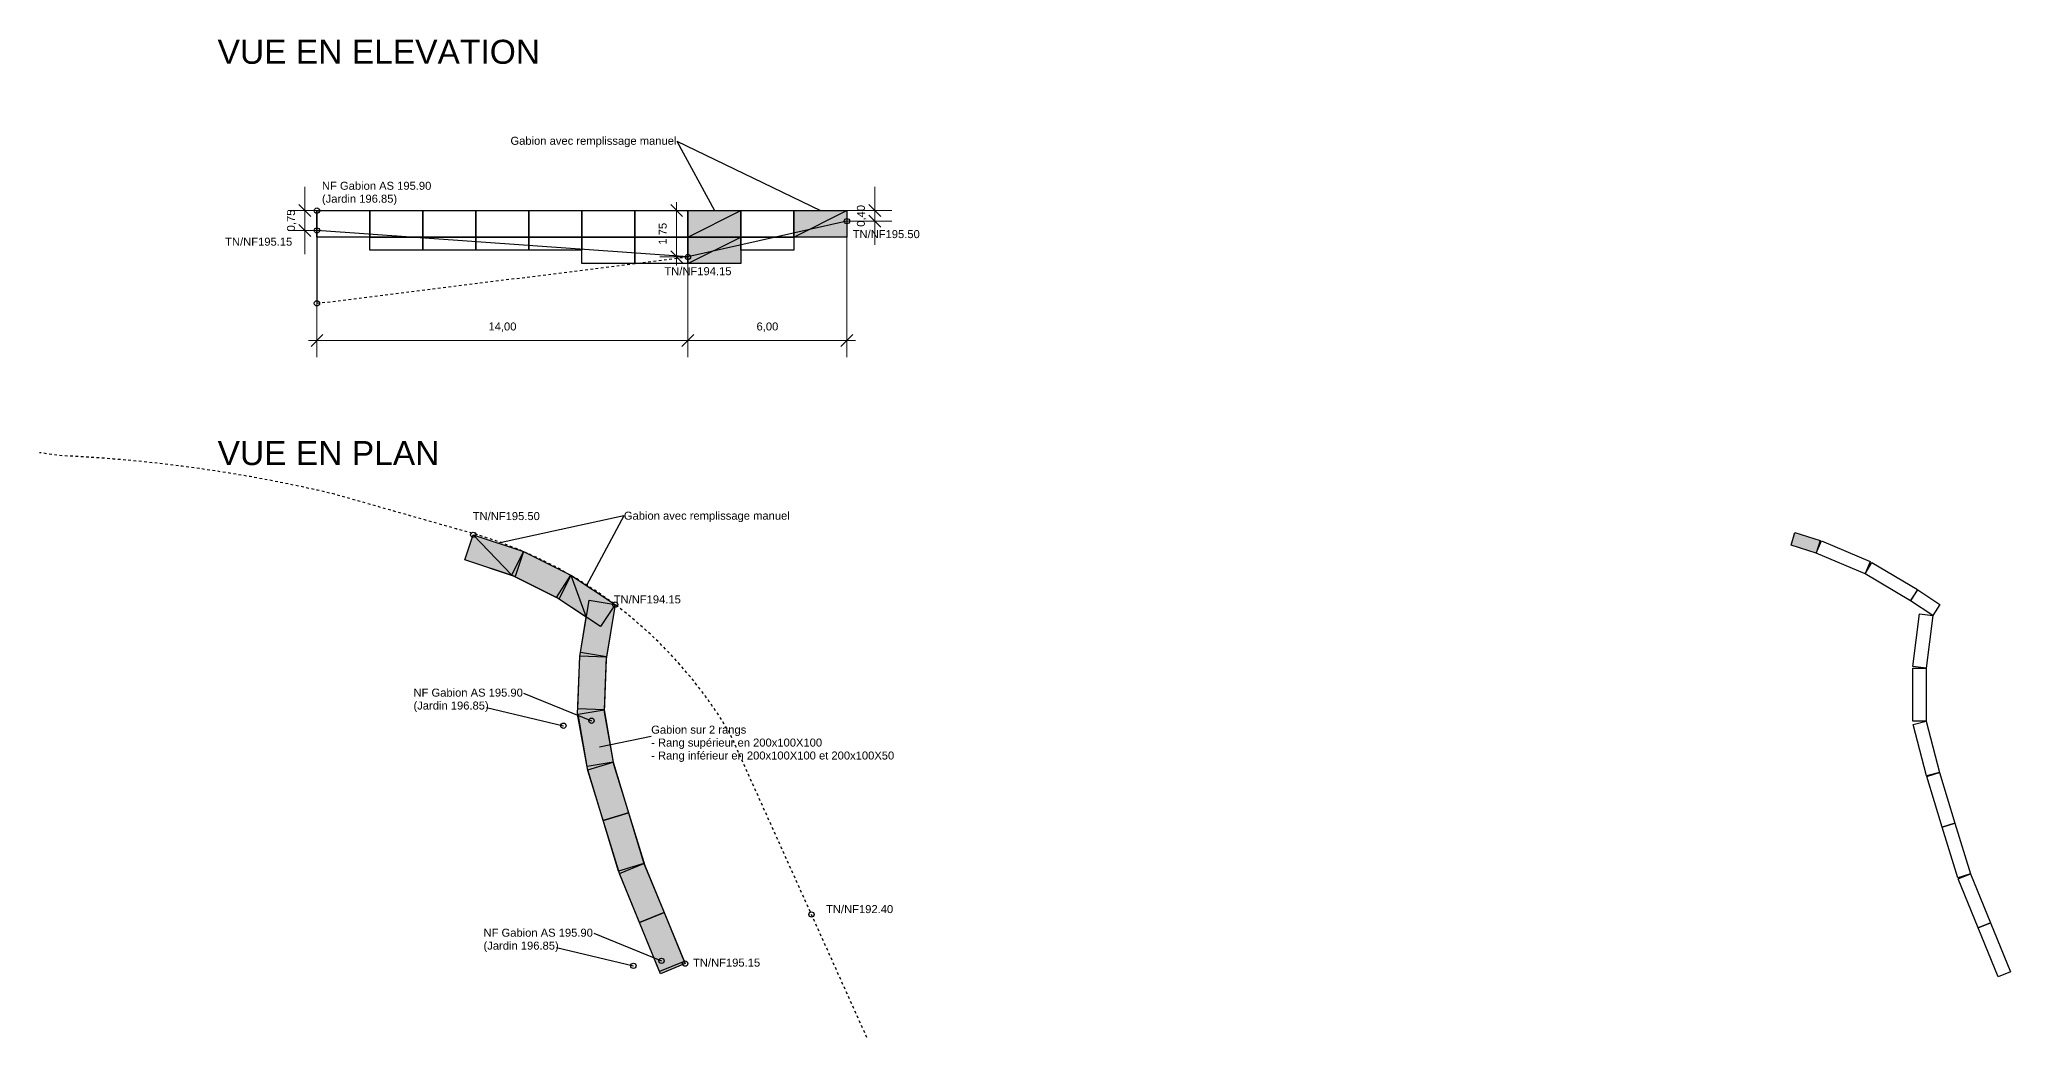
# Model space of a CAD drawing. Header units: metres. Extents: x 1838950 to 1842843, y 5171318 to 5174224.
# Drawn here: x 1841444.6 to 1841519, y 5171532.7 to 5171570.3 of the extents above; entities that cross this region are included whole.
import ezdxf

# ---------------------------------------------------------------- set-up
doc = ezdxf.new("R2010")
doc.units = ezdxf.units.M
doc.header["$LTSCALE"] = 0.0254
doc.header["$PDMODE"] = 1
doc.header["$PDSIZE"] = -2
doc.linetypes.add('Sl_Pointillé 1', pattern=[0.083328, 0.041656, -0.041672])
doc.layers.get('0').update_dxf_attribs({"lineweight": 18})
doc.layers.get('DEFPOINTS').update_dxf_attribs({"lineweight": 18})
doc.layers.add('00 CHAZAL gabions', color=1, linetype='Continuous', lineweight=5, true_color=0xff0000)
doc.layers.add('00 CHAZAL NIVELLEMENT', color=5, linetype='Continuous', lineweight=5, true_color=0x0000ff)
doc.layers.add('Cotation', color=7, linetype='Continuous', lineweight=5)
doc.styles.add('Arial', font='arial.ttf')
doc.dimstyles.new('Arch', dxfattribs={"dimtxt": 302.065972, "dimasz": 0.002245, "dimexe": 0.003175, "dimexo": 0.001587, "dimgap": 0.001587, "dimtad": 1, "dimzin": 3, "dimtxsty": 'Arial', "dimblk": 'VW_SLASH', "dimblk1": 'VW_SLASH', "dimblk2": 'VW_SLASH', "dimcen": 0, "dimdle": 0.001587, "dimazin": 0, "dimtfac": 1, "dimtix": 1, "dimtmove": 0, "dimatfit": 0, "dimldrblk": 'VW_FILLEDARROW-3', "dimfxl": 1, "dimfrac": 2, "dimtolj": 1, "dimtzin": 3, "dimarcsym": 0})

# ---------------------------------------------------------------- blocks, each defined once
blk = doc.blocks.new('VW_SLASH')
at = {"color": 0, "linetype": 'ByBlock', "lineweight": -2, "transparency": 16777216}
blk.add_line((0.71, 0), (-1, 0), dxfattribs=at)
at = {"color": 0, "lineweight": 20, "transparency": 16777216, "flags": 128}
blk.add_lwpolyline([(0.5, 0.5), (-0.5, -0.5)], dxfattribs=at)
blk = doc.blocks.new('*D121')
at = {"layer": 'Cotation', "color": 0, "linetype": 'Continuous', "lineweight": -2, "transparency": 16777216}
for p, q in [((1841345.5, 5171562.139), (1841345.5, 5171558.357)), ((1841331.5, 5171560.389), (1841331.5, 5171558.357)), ((1841345.051, 5171558.992), (1841331.949, 5171558.992))]:
    blk.add_line(p, q, dxfattribs=at)
at = {"layer": 'DEFPOINTS', "color": 0, "transparency": 16777216}
for p in [(1841345.5, 5171562.141), (1841331.5, 5171560.391), (1841331.5, 5171558.992)]:
    blk.add_point(p, dxfattribs=at)
at = {"layer": 'Cotation', "color": 0, "lineweight": -2, "transparency": 16777216, "xscale": 0.44896484375, "yscale": 0.44896484375, "zscale": 0.44896484375, "rotation": 180}
blk.add_blockref('VW_SLASH', (1841331.5, 5171558.992), dxfattribs=at)
at = {"layer": 'Cotation', "color": 0, "lineweight": -2, "transparency": 16777216, "xscale": 0.44896484375, "yscale": 0.44896484375, "zscale": 0.44896484375}
blk.add_blockref('VW_SLASH', (1841345.5, 5171558.992), dxfattribs=at)
at = {"layer": 'Cotation', "color": 0, "lineweight": 25, "transparency": 16777216, "insert": (1841338.5, 5171559.49), "char_height": 0.3021, "attachment_point": 5, "style": 'Arial'}
blk.add_mtext('\\A1;14,00', dxfattribs=at)
blk = doc.blocks.new('VW_FILLEDARROW-3')
at = {"linetype": 'Continuous', "lineweight": 0, "transparency": 16777216}
blk.add_hatch(color=0, dxfattribs=at).paths.add_polyline_path([(-1.41, 0.38), (0, 0), (-1.41, -0.38)])
at = {"color": 0, "lineweight": 5, "transparency": 16777216, "flags": 128}
blk.add_lwpolyline([(-1.41, 0.38), (0, 0), (-1.41, -0.38)], close=True, dxfattribs=at)
blk = doc.blocks.new('*D122')
at = {"layer": 'Cotation', "color": 0, "linetype": 'Continuous', "lineweight": -2, "transparency": 16777216}
for p, q in [((1841351.5, 5171563.489), (1841351.5, 5171558.357)), ((1841345.5, 5171562.139), (1841345.5, 5171558.357)), ((1841351.051, 5171558.992), (1841345.949, 5171558.992))]:
    blk.add_line(p, q, dxfattribs=at)
at = {"layer": 'DEFPOINTS', "color": 0, "transparency": 16777216}
for p in [(1841351.5, 5171563.491), (1841345.5, 5171562.141), (1841345.5, 5171558.992)]:
    blk.add_point(p, dxfattribs=at)
at = {"layer": 'Cotation', "color": 0, "lineweight": -2, "transparency": 16777216, "xscale": 0.44896484375, "yscale": 0.44896484375, "zscale": 0.44896484375, "rotation": 180}
blk.add_blockref('VW_SLASH', (1841345.5, 5171558.992), dxfattribs=at)
at = {"layer": 'Cotation', "color": 0, "lineweight": -2, "transparency": 16777216, "xscale": 0.44896484375, "yscale": 0.44896484375, "zscale": 0.44896484375}
blk.add_blockref('VW_SLASH', (1841351.5, 5171558.992), dxfattribs=at)
at = {"layer": 'Cotation', "color": 0, "lineweight": 25, "transparency": 16777216, "insert": (1841348.5, 5171559.49), "char_height": 0.3021, "attachment_point": 5, "style": 'Arial'}
blk.add_mtext('\\A1;6,00', dxfattribs=at)
blk = doc.blocks.new('*D123')
at = {"layer": 'Cotation', "color": 0, "linetype": 'Continuous', "lineweight": -2, "transparency": 16777216}
for p, q in [((1841331.045, 5171564.34), (1841331.045, 5171564.789)), ((1841331.498, 5171563.891), (1841330.41, 5171563.891)), ((1841331.045, 5171563.141), (1841331.045, 5171563.891)), ((1841331.498, 5171563.141), (1841330.41, 5171563.141)), ((1841331.045, 5171562.692), (1841331.045, 5171562.243))]:
    blk.add_line(p, q, dxfattribs=at)
at = {"layer": 'DEFPOINTS', "color": 0, "transparency": 16777216}
for p in [(1841331.045, 5171563.891), (1841331.5, 5171563.891), (1841331.5, 5171563.141)]:
    blk.add_point(p, dxfattribs=at)
at = {"layer": 'Cotation', "color": 0, "lineweight": -2, "transparency": 16777216, "xscale": 0.44896484375, "yscale": 0.44896484375, "zscale": 0.44896484375}
for p, rotation in [((1841331.045, 5171563.891), 270), ((1841331.045, 5171563.141), 90)]:
    blk.add_blockref('VW_SLASH', p, dxfattribs=dict(at, rotation=rotation))
at = {"layer": 'Cotation', "color": 0, "lineweight": 5, "transparency": 16777216, "insert": (1841330.546, 5171563.516), "char_height": 0.3021, "attachment_point": 5, "rotation": 90, "style": 'Arial'}
blk.add_mtext('\\A1;0,75', dxfattribs=at)
blk = doc.blocks.new('*D124')
at = {"layer": 'Cotation', "color": 0, "linetype": 'Continuous', "lineweight": -2, "transparency": 16777216}
for p, q in [((1841345.498, 5171563.891), (1841344.439, 5171563.891)), ((1841345.074, 5171563.442), (1841345.074, 5171562.59)), ((1841345.498, 5171562.141), (1841344.439, 5171562.141))]:
    blk.add_line(p, q, dxfattribs=at)
at = {"layer": 'DEFPOINTS', "color": 0, "transparency": 16777216}
for p in [(1841345.5, 5171563.891), (1841345.074, 5171562.141), (1841345.5, 5171562.141)]:
    blk.add_point(p, dxfattribs=at)
at = {"layer": 'Cotation', "color": 0, "lineweight": -2, "transparency": 16777216, "xscale": 0.44896484375, "yscale": 0.44896484375, "zscale": 0.44896484375}
for p, rotation in [((1841345.074, 5171563.891), 90), ((1841345.074, 5171562.141), 270)]:
    blk.add_blockref('VW_SLASH', p, dxfattribs=dict(at, rotation=rotation))
at = {"layer": 'Cotation', "color": 0, "lineweight": 5, "transparency": 16777216, "insert": (1841344.575, 5171563.016), "char_height": 0.3021, "attachment_point": 5, "rotation": 90, "style": 'Arial'}
blk.add_mtext('\\A1;1,75', dxfattribs=at)
blk = doc.blocks.new('*D125')
at = {"layer": 'Cotation', "color": 0, "linetype": 'Continuous', "lineweight": -2, "transparency": 16777216}
for p, q in [((1841352.555, 5171564.34), (1841352.555, 5171564.789)), ((1841351.502, 5171563.891), (1841353.19, 5171563.891)), ((1841352.555, 5171563.891), (1841352.555, 5171563.491)), ((1841351.502, 5171563.491), (1841353.19, 5171563.491)), ((1841352.555, 5171563.042), (1841352.555, 5171562.593))]:
    blk.add_line(p, q, dxfattribs=at)
at = {"layer": 'DEFPOINTS', "color": 0, "transparency": 16777216}
for p in [(1841351.5, 5171563.891), (1841351.5, 5171563.491), (1841352.555, 5171563.491)]:
    blk.add_point(p, dxfattribs=at)
at = {"layer": 'Cotation', "color": 0, "lineweight": -2, "transparency": 16777216, "xscale": 0.44896484375, "yscale": 0.44896484375, "zscale": 0.44896484375}
for p, rotation in [((1841352.555, 5171563.891), 270), ((1841352.555, 5171563.491), 90)]:
    blk.add_blockref('VW_SLASH', p, dxfattribs=dict(at, rotation=rotation))
at = {"layer": 'Cotation', "color": 0, "lineweight": 5, "transparency": 16777216, "insert": (1841352.056, 5171563.691), "char_height": 0.3021, "attachment_point": 5, "rotation": 90, "style": 'Arial'}
blk.add_mtext('\\A1;0,40', dxfattribs=at)
blk = doc.blocks.new('Groupe-1682-1')
at = {"layer": '00 CHAZAL gabions', "linetype": 'Continuous', "lineweight": 0, "true_color": 0xff0000}
for points in [[(1841346.499, 5171563.894), (1841346.5, 5171563.891), (1841346.498, 5171563.893)], [(1841350.498, 5171563.893), (1841350.5, 5171563.891), (1841350.497, 5171563.891)], [(1841338.353, 5171551.34), (1841338.349, 5171551.34), (1841338.352, 5171551.342)], [(1841341.67, 5171549.745), (1841341.668, 5171549.742), (1841341.668, 5171549.746)], [(1841342.163, 5171543.64), (1841342.16, 5171543.64), (1841342.163, 5171543.641)]]:
    blk.add_hatch(color=1, dxfattribs=at).paths.add_polyline_path(points)
at = {"layer": '00 CHAZAL gabions', "linetype": 'Continuous', "lineweight": 0, "true_color": 0xbbbbbb}
blk.add_hatch(color=9, dxfattribs=at).paths.add_polyline_path([(1841337.4, 5171551.656), (1841339.298, 5171551.025), (1841341.086, 5171550.128), (1841342.753, 5171549.023), (1841342.415, 5171546.961), (1841342.34, 5171544.962), (1841342.694, 5171542.994), (1841343.868, 5171539.17), (1841345.395, 5171535.473), (1841344.47, 5171535.091), (1841342.926, 5171538.831), (1841341.72, 5171542.757), (1841341.337, 5171544.891), (1841341.418, 5171547.061), (1841341.662, 5171548.547), (1841340.584, 5171549.261), (1841338.914, 5171550.098), (1841337.085, 5171550.707)])
at = {"layer": '00 CHAZAL NIVELLEMENT', "linetype": 'Continuous', "lineweight": 0, "true_color": 0xffcc99}
for points in [[(1841347.5, 5171563.891), (1841347.5, 5171562.891), (1841345.5, 5171562.891), (1841345.5, 5171563.891)], [(1841349.5, 5171562.891), (1841349.5, 5171563.891), (1841351.5, 5171563.891), (1841351.5, 5171562.891)], [(1841347.5, 5171562.891), (1841347.5, 5171561.891), (1841345.5, 5171561.891), (1841345.5, 5171562.891)], [(1841339.298, 5171551.025), (1841338.983, 5171550.076), (1841337.085, 5171550.707), (1841337.4, 5171551.656)], [(1841387.281, 5171551.739), (1841388.234, 5171551.439), (1841388.084, 5171550.962), (1841387.131, 5171551.262)], [(1841342.753, 5171549.023), (1841342.201, 5171548.19), (1841340.534, 5171549.294), (1841341.086, 5171550.128)]]:
    blk.add_hatch(color=31, dxfattribs=at).paths.add_polyline_path(points)
at = {"layer": '00 CHAZAL gabions', "lineweight": 25}
for p, q in [((1841345.086, 5171566.514), (1841346.5, 5171563.891)), ((1841345.086, 5171566.514), (1841350.5, 5171563.891)), ((1841345.5, 5171562.891), (1841347.5, 5171563.891)), ((1841349.5, 5171562.891), (1841351.5, 5171563.891)), ((1841349.5, 5171562.891), (1841351.5, 5171563.891)), ((1841345.5, 5171561.891), (1841347.5, 5171562.891)), ((1841343.082, 5171552.365), (1841338.349, 5171551.34)), ((1841343.082, 5171552.365), (1841341.668, 5171549.742)), ((1841337.4, 5171551.656), (1841338.85, 5171550.131)), ((1841341.086, 5171550.128), (1841341.662, 5171548.547)), ((1841344.113, 5171544.048), (1841342.16, 5171543.64))]:
    blk.add_line(p, q, dxfattribs=at)
at = {"layer": '00 CHAZAL gabions', "lineweight": 25, "flags": 128}
for points in [[(1841333.5, 5171563.891), (1841333.5, 5171562.891), (1841331.5, 5171562.891), (1841331.5, 5171563.891)], [(1841335.5, 5171563.891), (1841335.5, 5171562.891), (1841333.5, 5171562.891), (1841333.5, 5171563.891)], [(1841337.5, 5171563.891), (1841337.5, 5171562.891), (1841335.5, 5171562.891), (1841335.5, 5171563.891)], [(1841339.5, 5171563.891), (1841339.5, 5171562.891), (1841337.5, 5171562.891), (1841337.5, 5171563.891)], [(1841341.5, 5171563.891), (1841341.5, 5171562.891), (1841339.5, 5171562.891), (1841339.5, 5171563.891)], [(1841343.5, 5171563.891), (1841343.5, 5171562.891), (1841341.5, 5171562.891), (1841341.5, 5171563.891)], [(1841345.5, 5171563.891), (1841345.5, 5171562.891), (1841343.5, 5171562.891), (1841343.5, 5171563.891)], [(1841349.5, 5171563.891), (1841349.5, 5171562.891), (1841347.5, 5171562.891), (1841347.5, 5171563.891)], [(1841335.5, 5171562.891), (1841335.5, 5171562.391), (1841333.5, 5171562.391), (1841333.5, 5171562.891)], [(1841337.5, 5171562.891), (1841337.5, 5171562.391), (1841335.5, 5171562.391), (1841335.5, 5171562.891)], [(1841339.5, 5171562.891), (1841339.5, 5171562.391), (1841337.5, 5171562.391), (1841337.5, 5171562.891)], [(1841341.5, 5171562.891), (1841341.5, 5171562.391), (1841339.5, 5171562.391), (1841339.5, 5171562.891)], [(1841343.5, 5171562.891), (1841343.5, 5171561.891), (1841341.5, 5171561.891), (1841341.5, 5171562.891)], [(1841345.5, 5171562.891), (1841345.5, 5171561.891), (1841343.5, 5171561.891), (1841343.5, 5171562.891)], [(1841349.5, 5171562.891), (1841349.5, 5171562.391), (1841347.5, 5171562.391), (1841347.5, 5171562.891)], [(1841337.4, 5171551.656), (1841339.298, 5171551.025), (1841341.086, 5171550.128), (1841342.753, 5171549.023), (1841342.415, 5171546.961), (1841342.34, 5171544.962), (1841342.694, 5171542.994), (1841343.868, 5171539.17), (1841345.395, 5171535.473), (1841344.47, 5171535.091), (1841342.926, 5171538.831), (1841341.72, 5171542.757), (1841341.337, 5171544.891), (1841341.418, 5171547.061), (1841341.662, 5171548.547), (1841340.584, 5171549.261), (1841338.914, 5171550.098), (1841337.085, 5171550.707)], [(1841388.278, 5171551.423), (1841390.122, 5171550.649), (1841389.929, 5171550.188), (1841388.084, 5171550.962)], [(1841341.086, 5171550.128), (1841340.637, 5171549.234), (1841338.85, 5171550.131), (1841339.298, 5171551.025)], [(1841390.186, 5171550.616), (1841391.901, 5171549.587), (1841391.644, 5171549.159), (1841389.929, 5171550.188)], [(1841342.43, 5171547.05), (1841341.443, 5171547.212), (1841341.767, 5171549.185), (1841342.753, 5171549.023)], [(1841391.92, 5171549.576), (1841392.753, 5171549.023), (1841392.477, 5171548.607), (1841391.644, 5171549.159)], [(1841392.477, 5171548.607), (1841392.23, 5171546.622), (1841391.734, 5171546.684), (1841391.981, 5171548.668)], [(1841342.343, 5171545.052), (1841341.344, 5171545.09), (1841341.419, 5171547.089), (1841342.419, 5171547.051)], [(1841392.23, 5171546.622), (1841392.23, 5171544.622), (1841391.73, 5171544.622), (1841391.73, 5171546.622)], [(1841342.678, 5171543.08), (1841341.692, 5171542.913), (1841341.357, 5171544.885), (1841342.343, 5171545.052)], [(1841392.23, 5171544.622), (1841392.73, 5171542.685), (1841392.246, 5171542.56), (1841391.746, 5171544.497)], [(1841343.255, 5171541.166), (1841342.298, 5171540.877), (1841341.72, 5171542.792), (1841342.678, 5171543.08)], [(1841392.732, 5171542.686), (1841393.319, 5171540.775), (1841392.841, 5171540.628), (1841392.254, 5171542.54)], [(1841343.842, 5171539.254), (1841342.886, 5171538.96), (1841342.299, 5171540.872), (1841343.255, 5171541.166)], [(1841393.319, 5171540.774), (1841393.906, 5171538.863), (1841393.428, 5171538.716), (1841392.841, 5171540.628)], [(1841344.598, 5171537.402), (1841343.672, 5171537.024), (1841342.917, 5171538.876), (1841343.842, 5171539.254)], [(1841393.906, 5171538.863), (1841394.662, 5171537.011), (1841394.199, 5171536.822), (1841393.443, 5171538.674)], [(1841345.354, 5171535.55), (1841344.428, 5171535.173), (1841343.672, 5171537.024), (1841344.598, 5171537.402)], [(1841394.661, 5171537.011), (1841395.417, 5171535.159), (1841394.954, 5171534.97), (1841394.198, 5171536.822)]]:
    blk.add_lwpolyline(points, close=True, dxfattribs=at)
at = {"layer": '00 CHAZAL gabions', "lineweight": 5, "flags": 128}
for points in [[(1841346.499, 5171563.894), (1841346.5, 5171563.891), (1841346.498, 5171563.893)], [(1841350.498, 5171563.893), (1841350.5, 5171563.891), (1841350.497, 5171563.891)], [(1841338.353, 5171551.34), (1841338.349, 5171551.34), (1841338.352, 5171551.342)], [(1841341.67, 5171549.745), (1841341.668, 5171549.742), (1841341.668, 5171549.746)], [(1841342.163, 5171543.64), (1841342.16, 5171543.64), (1841342.163, 5171543.641)]]:
    blk.add_lwpolyline(points, close=True, dxfattribs=at)
at = {"layer": '00 CHAZAL NIVELLEMENT', "lineweight": 25}
for p, q in [((1841331.5, 5171563.891), (1841345.5, 5171563.891)), ((1841331.5, 5171563.891), (1841331.5, 5171563.141)), ((1841345.5, 5171563.891), (1841351.5, 5171563.891)), ((1841345.5, 5171563.891), (1841345.5, 5171562.141)), ((1841351.5, 5171563.891), (1841351.5, 5171563.491)), ((1841331.5, 5171563.141), (1841331.5, 5171560.391)), ((1841339.3, 5171545.68), (1841341.86, 5171544.64)), ((1841337.9, 5171545.14), (1841340.8, 5171544.45)), ((1841341.943, 5171536.619), (1841344.503, 5171535.579)), ((1841340.543, 5171536.079), (1841343.443, 5171535.389))]:
    blk.add_line(p, q, dxfattribs=at)
at = {"layer": '00 CHAZAL NIVELLEMENT', "color": 7, "linetype": 'Sl_Pointillé 1', "lineweight": 25}
blk.add_line((1841331.5, 5171560.391), (1841345.5, 5171562.141), dxfattribs=at)
at = {"layer": '00 CHAZAL NIVELLEMENT', "lineweight": 25, "flags": 128}
for points in [[(1841347.5, 5171563.891), (1841347.5, 5171562.891), (1841345.5, 5171562.891), (1841345.5, 5171563.891)], [(1841349.5, 5171562.891), (1841349.5, 5171563.891), (1841351.5, 5171563.891), (1841351.5, 5171562.891)], [(1841347.5, 5171562.891), (1841347.5, 5171561.891), (1841345.5, 5171561.891), (1841345.5, 5171562.891)], [(1841339.298, 5171551.025), (1841338.983, 5171550.076), (1841337.085, 5171550.707), (1841337.4, 5171551.656)], [(1841387.281, 5171551.739), (1841388.234, 5171551.439), (1841388.084, 5171550.962), (1841387.131, 5171551.262)], [(1841342.753, 5171549.023), (1841342.201, 5171548.19), (1841340.534, 5171549.294), (1841341.086, 5171550.128)]]:
    blk.add_lwpolyline(points, close=True, dxfattribs=at)
at = {"layer": '00 CHAZAL NIVELLEMENT', "color": 7, "lineweight": 25, "flags": 128}
blk.add_lwpolyline([(1841351.5, 5171563.491), (1841345.5, 5171562.141), (1841331.5, 5171563.141)], dxfattribs=at)
at = {"layer": '00 CHAZAL NIVELLEMENT', "color": 7, "linetype": 'Sl_Pointillé 1', "lineweight": 25, "flags": 128}
blk.add_lwpolyline([(1841352.256, 5171532.682), (1841347.078, 5171544.176, 0.201085), (1841336.782, 5171551.872, -0.008073), (1841336.739, 5171551.884), (1841332.157, 5171553.188, 0.047203), (1841321.878, 5171554.64), (1841321.025, 5171554.752)], format="xyb", dxfattribs=at)
at = {"layer": '00 CHAZAL NIVELLEMENT', "lineweight": 25}
for centre in [(1841331.5, 5171563.891), (1841331.5, 5171563.141), (1841351.5, 5171563.491), (1841345.5, 5171562.141), (1841331.5, 5171560.391), (1841337.4, 5171551.656), (1841342.753, 5171549.023), (1841340.8, 5171544.45), (1841341.86, 5171544.64), (1841350.164, 5171537.326), (1841344.503, 5171535.579), (1841345.395, 5171535.473), (1841343.443, 5171535.389)]:
    blk.add_circle(centre, 0.1, dxfattribs=at)
at = {"layer": '00 CHAZAL gabions', "char_height": 0.30207, "attachment_point": 1, "line_spacing_factor": 0.969484, "style": 'Arial'}
for s, insert in [('Gabion avec remplissage manuel', (1841338.803, 5171566.676)), ('Gabion avec remplissage manuel', (1841343.082, 5171552.528)), ('Gabion sur 2 rangs\\P- Rang supérieur en 200x100X100\\P- Rang inférieur en 200x100X100 et 200x100X50', (1841344.113, 5171544.454))]:
    blk.add_mtext(s, dxfattribs=dict(at, insert=insert))
at = {"layer": '00 CHAZAL NIVELLEMENT', "attachment_point": 1, "style": 'Arial'}
for s, insert, char_height, line_spacing_factor in [('VUE EN ELEVATION', (1841327.75, 5171570.336), 0.9062, 0.970891), ('NF Gabion AS 195.90\\P(Jardin 196.85)', (1841331.688, 5171564.978), 0.30207, 0.969484), ('TN/NF195.50', (1841351.718, 5171563.154), 0.30207, 0.969484), ('TN/NF195.15', (1841328.035, 5171562.868), 0.30207, 0.969484), ('TN/NF194.15', (1841344.611, 5171561.754), 0.30207, 0.969484), ('VUE EN PLAN', (1841327.75, 5171555.193), 0.9062, 0.970891), ('TN/NF195.50', (1841337.379, 5171552.513), 0.30207, 0.969484), ('TN/NF194.15', (1841342.7, 5171549.369), 0.30207, 0.969484), ('NF Gabion AS 195.90\\P(Jardin 196.85)', (1841335.143, 5171545.851), 0.30207, 0.969484), ('TN/NF192.40', (1841350.714, 5171537.682), 0.30207, 0.969484), ('NF Gabion AS 195.90\\P(Jardin 196.85)', (1841337.786, 5171536.791), 0.30207, 0.969484), ('TN/NF195.15', (1841345.694, 5171535.662), 0.30207, 0.969484)]:
    blk.add_mtext(s, dxfattribs=dict(at, insert=insert, char_height=char_height, line_spacing_factor=line_spacing_factor))
at = {"layer": 'Cotation', "color": 7, "linetype": 'Continuous', "lineweight": 5, "transparency": 33554687}
for base, p1, p2, picture, middle in [((1841331.045, 5171563.891), (1841331.5, 5171563.141), (1841331.5, 5171563.891), '*D123', (1841330.546, 5171563.516)), ((1841352.555, 5171563.491), (1841351.5, 5171563.891), (1841351.5, 5171563.491), '*D125', (1841352.056, 5171563.691)), ((1841345.074, 5171562.141), (1841345.5, 5171563.891), (1841345.5, 5171562.141), '*D124', (1841344.575, 5171563.016))]:
    dim = blk.add_linear_dim(base=base, p1=p1, p2=p2, angle=270, dimstyle='Arch', override={"dimtxt": 0.302066, "dimasz": 0.448965, "dimexe": 0.635, "dimgap": 0.3175, "dimpost": '<>', "dimtxsty": 'Arial', "dimdle": 0.3175, "dimtmove": 2}, dxfattribs=at)
    dim.commit()
    dim.dimension.update_dxf_attribs({"geometry": picture, "text_midpoint": middle})
at = {"layer": 'Cotation', "color": 7, "linetype": 'Continuous', "lineweight": 25, "transparency": 33554687}
for base, p1, p2, picture, middle in [((1841345.5, 5171558.992), (1841351.5, 5171563.491), (1841345.5, 5171562.141), '*D122', (1841348.5, 5171559.49)), ((1841331.5, 5171558.992), (1841345.5, 5171562.141), (1841331.5, 5171560.391), '*D121', (1841338.5, 5171559.49))]:
    dim = blk.add_linear_dim(base=base, p1=p1, p2=p2, dimstyle='Arch', override={"dimtxt": 0.302066, "dimasz": 0.448965, "dimexe": 0.635, "dimgap": 0.3175, "dimpost": '<>', "dimtxsty": 'Arial', "dimdle": 0.3175, "dimtmove": 2}, dxfattribs=at)
    dim.commit()
    dim.dimension.update_dxf_attribs({"geometry": picture, "text_midpoint": middle})

msp = doc.modelspace()

# ---------------------------------------------------------------- block references
at = {"layer": '00 CHAZAL gabions', "color": 7}
msp.add_blockref('Groupe-1682-1', (123.5615, 0), dxfattribs=at)

doc.saveas('drawing.dxf')
